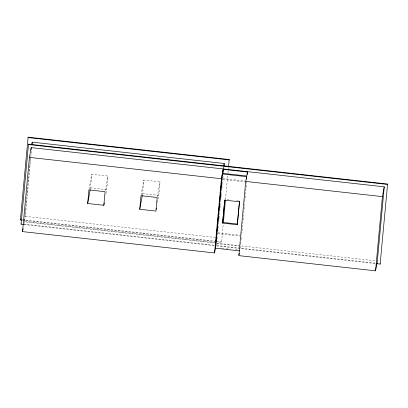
<?xml version="1.0" encoding="UTF-8"?>
<svg xmlns="http://www.w3.org/2000/svg" width="408" height="408" viewBox="0 0 408 408"><rect width="100%" height="100%" fill="white"/><g stroke="black" fill="none" stroke-linecap="round" stroke-linejoin="round"><path stroke-width="0.31" stroke-dasharray="2.04 1.53" d="M24.47 220.764L24.924 215.465M25 215.057L25.454 209.758M25.531 209.35L26.454 198.976M26.53 198.569L26.984 193.264M27.061 192.856L29.514 165.995M29.59 165.587L30.294 157.972M24.516 220.84L25.337 216.362L31.396 151.036M90.321 189.047L91.8 174.242L107.962 176.042L106.702 189.628L105.703 195.075M142.392 194.83L143.871 180.03L160.033 181.825L158.773 195.417L157.34 203.245M218.749 222.477L217.025 239.379M218.805 221.845L219.749 211.696M219.805 211.058L220.279 205.989M220.335 205.351L220.748 200.915M220.81 200.277L221.279 195.203M221.34 194.57L221.809 189.496M221.865 188.863L222.278 184.421M222.34 183.789L222.809 178.714M222.87 178.082L223.161 174.91M223.752 168.565L223.87 167.295M215.189 241.582L221.513 242.281L223.217 223.91M225.527 199.425L227.746 175.124M227.996 172.819L228.449 167.525M240.74 244.382L240.97 241.883M241.204 239.384L241.643 235.447M241.76 234.187L244.744 202.026M244.8 201.394L245.738 191.306M245.794 190.679L246.672 181.218M23.995 223.676L24.337 221.809L216.026 243.107M89.041 189.292L91.8 174.242M105.315 190.48L107.962 176.042M141.112 195.08L143.871 180.03M157.274 196.875L160.033 181.825M223.298 168.529L223.604 166.852M216.515 242.174L216.923 239.94M221.513 242.281L221.59 241.873L215.266 241.174M240.256 247.947L240.567 246.254M222.992 178.587L244.805 181.009M222.845 179.403L244.652 181.825M227.287 199.716L229.128 199.92M236.497 200.741L238.338 200.945M90.54 187.833L106.702 189.628M142.611 193.621L158.773 195.417M217.964 232.815L239.771 235.238M217.811 233.631L239.624 236.054M25.337 216.362L215.439 237.487M22.374 219.739L214.634 241.102M22.297 220.147L214.557 241.511M24.409 221.401L214.516 242.525M216.658 243.178L377.349 261.038M216.883 243.622L238.695 246.044M23.654 224.063L214.282 245.244M216.816 245.524L375.146 263.119M24.215 224.538L214.205 245.652M216.74 245.937L375.069 263.527M221.768 248.191L223.64 248.401M226.129 248.676L228.001 248.885M235.477 249.716L237.349 249.925"/><path stroke-width="0.61" d="M21.665 220.075L20.4 219.932L28.116 137.165L229.23 159.513L228.511 166.892M23.577 224.471L21.048 224.186L28.509 144.136L387.6 184.039L380.134 264.093L376.334 263.67M22.537 231.606L29.422 157.401L31.222 147.599L384.234 186.828L377.349 261.038L375.549 270.835L238.843 255.643L245.728 181.438L246.6 176.674L222.299 173.971L221.422 178.735L214.537 252.945L22.537 231.606L23.093 228.582M30.988 150.139L31.222 147.599M31.987 144.692L32.222 142.157L224.221 163.491L223.987 166.031M87.669 203.485L88.929 189.899L105.091 191.694L103.831 205.285L87.669 203.485L90.209 189.649M139.74 209.273L141 195.682L157.162 197.477L155.902 211.069L139.74 209.273L142.28 195.437M214.537 252.945L215.414 248.181L222.299 173.971M222.074 177.036L215.536 247.498L216.056 244.678M222.192 175.787L223.145 169.346L247.452 172.043L247.217 174.542M222.743 173.716L223.145 169.346M222.834 173.522L223.298 168.529M222.574 223.094L224.706 200.124L239.44 201.761L237.308 224.731L222.574 223.094L224.772 200.063M223.355 222.87L225.451 199.833M237.308 224.731L239.562 201.078M246.366 179.209L246.6 176.674M375.549 270.835L382.434 196.631L384.234 186.828M28.116 137.165L28.04 137.572L229.158 159.921L229.23 159.513M28.509 144.136L28.438 144.544L387.524 184.447L387.6 184.039M31.809 144.396L32.222 142.157M20.4 219.932L20.476 219.524M21.048 224.186L21.119 223.778M103.831 205.285L104.275 202.863M156.233 209.253L156.458 208.044M223.808 165.73L224.221 163.491M247.452 172.043L246.728 175.991L222.421 173.293M238.95 255.051L239.277 253.261M380.134 264.093L380.21 263.685M29.422 157.401L221.422 178.735M245.728 181.438L382.434 196.631M222.697 222.411L237.436 224.048M376.411 263.262L377.675 263.405M215.414 248.181L239.715 250.879"/></g></svg>
